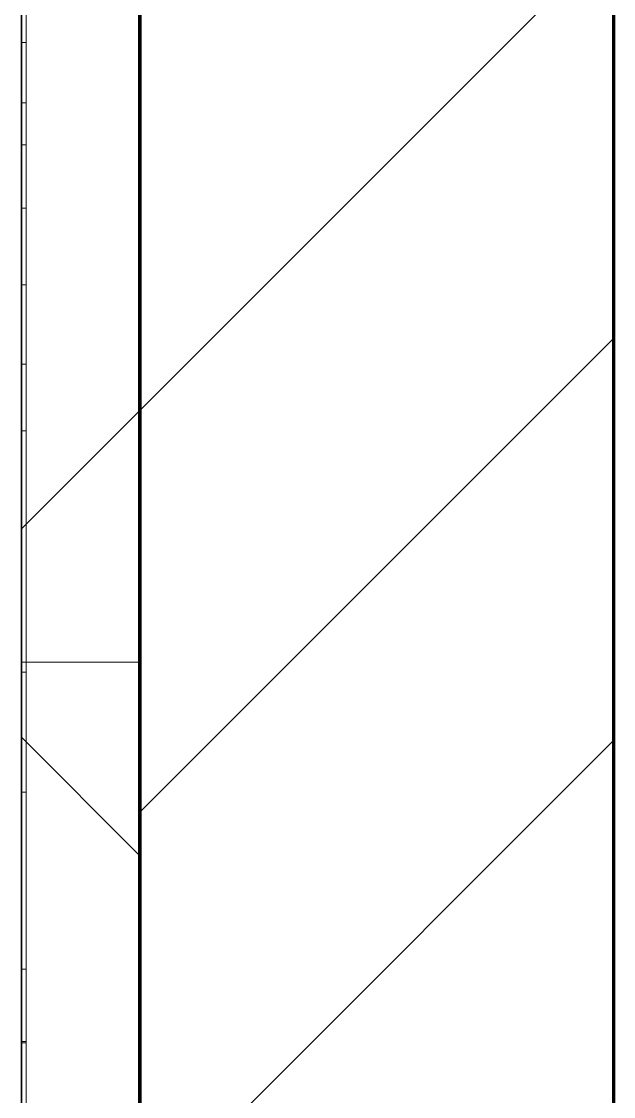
# Model space of a CAD drawing. Header units: millimetres. Extents: x -920231 to -841213, y -17301 to 22361.
# Drawn here: x -850817.4 to -850567.4, y -831.9 to -378 of the extents above; entities that cross this region are included whole.
import ezdxf

# ---------------------------------------------------------------- set-up
doc = ezdxf.new("R2010")
doc.units = ezdxf.units.MM
for name, color, linetype, lineweight in [('A-GLAZ-CURT', 2, 'Continuous', 9), ('A-WALL', 5, 'Continuous', 35), ('A-WALL-FNSH', 2, 'Continuous', 35), ('A-WALL-PATT', 1, 'Continuous', 35)]:
    doc.layers.add(name, color=color, linetype=linetype, lineweight=lineweight)

# ---------------------------------------------------------------- blocks, each defined once
blk = doc.blocks.new('PPLS-PP19_Custom Tile Pattern - Custom Tile Pattern-V69-4230-01 ENLARGED MULTI-PURPOSE LEVEL - REFLECTED CEILING PLAN - SHEET 1')
at = {"layer": 'A-GLAZ-CURT'}
for p, q in [((34.85, 0), (139.22, 0)), ((139.22, 0), (139.22, -2)), ((139.77, 0), (139.77, -2)), ((170.29, 0), (245.04, 0)), ((170.29, -2), (170.29, 0)), ((195.99, 0), (213.31, 0)), ((213.31, 0), (195.99, 0)), ((230.06, 0), (300, 0)), ((245.04, 0), (245.04, -2)), ((295.8, 0), (300, 0)), ((295.8, -2), (295.8, 0)), ((300, 0), (300, -2)), ((-300, -2), (300, -2)), ((139.22, -2), (34.85, -2)), ((245.04, -2), (170.29, -2)), ((300, -2), (295.8, -2)), ((300, -2), (300, -50)), ((300, -50), (-300, -50))]:
    blk.add_line(p, q, dxfattribs=at)
for points, knots in [([(136.44, 0), (121.66, 0), (86.93, 0), (51.16, 0), (31.18, 0)], [-106.750556, -106.750556, -106.750556, -106.750556, -59.610984, 0, 0, 0, 0]), ([(34.85, 0), (38.34, 0), (49.1, 0), (71.92, 0), (100.57, 0), (116.36, 0), (128.82, 0), (129.02, 0), (129.02, 0)], [-133.562983, -133.562983, -133.562983, -133.562983, -118.513713, -97.899267, -63.759246, -39.050993, -35.895543, -35.445596, -35.445596, -35.445596, -35.445596]), ([(49.79, 0), (61.34, 0), (89.26, 0), (116.33, 0), (131.77, 0)], [-382.024367, -382.024367, -382.024367, -382.024367, -346.313304, -297.680547, -297.680547, -297.680547, -297.680547]), ([(168.37, 0), (167.68, 0), (162.47, 0), (147.02, 0), (109.77, 0), (76.86, 0), (58.6, 0), (51.3, 0), (49.8, 0)], [-543.375029, -543.375029, -543.375029, -543.375029, -530.793311, -458.593899, -401.860199, -357.622665, -341.267687, -336.780596, -336.780596, -336.780596, -336.780596]), ([(50.21, 0), (53.95, 0), (66.49, 0), (95.91, 0), (121.33, 0), (129.71, 0), (131.81, 0)], [-299.838748, -299.838748, -299.838748, -299.838748, -287.17622, -249.500363, -194.761443, -167.000777, -167.000777, -167.000777, -167.000777]), ([(94.4, 0), (94.4, 0), (94.64, 0), (99.11, 0), (108.97, 0), (119.52, 0), (128.25, 0), (132.85, 0)], [-2348.345796, -2348.345796, -2348.345796, -2348.345796, -2310.419338, -2233.599744, -2052.234781, -1843.028543, -1605.70306, -1605.70306, -1605.70306, -1605.70306]), ([(129.02, 0), (129, 0), (124.41, 0), (122.35, 0), (114.96, 0), (108.04, 0), (103.09, 0)], [-35.354907, -35.354907, -35.354907, -35.354907, -31.430235, -22.807238, -15.488593, 0, 0, 0, 0]), ([(132.76, 0), (130.68, 0), (126.24, 0), (118.6, 0), (114.23, 0), (111.98, 0), (105.66, 0), (105.23, 0), (105.23, 0)], [-9677.714971, -9677.714971, -9677.714971, -9677.714971, -9567.007022, -9453.21225, -9220.200448, -9012.77275, -8966.157302, -8929.495943, -8929.495943, -8929.495943, -8929.495943]), ([(132.85, 0), (134.49, 0), (136.39, 0), (138.28, 0), (138.53, 0)], [-296.546845, -296.546845, -296.546845, -296.546845, -291.370682, -290.5735, -290.5735, -290.5735, -290.5735]), ([(157.9, 0), (156.77, 0), (151.67, 0), (143.49, 0), (136.48, 0), (133.59, 0)], [-10292.955006, -10292.955006, -10292.955006, -10292.955006, -10098.273015, -9847.788484, -9692.532631, -9692.532631, -9692.532631, -9692.532631]), ([(133.72, 0), (134.88, 0), (144.43, 0), (163.31, 0), (185.23, 0), (193.62, 0), (194.69, 0), (194.79, 0)], [-1590.72941, -1590.72941, -1590.72941, -1590.72941, -1530.39897, -1095.004608, -529.74427, -295.064701, -265.121568, -265.121568, -265.121568, -265.121568]), ([(193.8, 0), (193.33, 0), (190.11, 0), (183.13, 0), (171, 0), (161.95, 0), (161.28, 0), (158.35, 0), (157.85, 0), (157.77, 0)], [-11665.349007, -11665.349007, -11665.349007, -11665.349007, -11565.880756, -11105.624034, -10839.086983, -10768.332124, -10666.779182, -10580.760289, -10550.278881, -10550.278881, -10550.278881, -10550.278881]), ([(215.89, 0), (212.28, 0), (195.51, 0), (177.41, 0), (159.34, 0), (158.33, 0), (158.3, 0)], [-199.753252, -199.753252, -199.753252, -199.753252, -187.987675, -143.776725, -129.632772, -123.352749, -123.352749, -123.352749, -123.352749]), ([(159.07, 0), (159.13, 0), (160.84, 0), (165.21, 0), (174.15, 0), (185.98, 0), (208.82, 0), (219.42, 0), (230.06, 0)], [-115.643202, -115.643202, -115.643202, -115.643202, -114.681583, -87.660824, -65.295536, -41.623857, -24.459831, 0, 0, 0, 0]), ([(215.22, 0), (214.62, 0), (210.55, 0), (203.98, 0), (187.54, 0), (175.3, 0), (169.49, 0)], [-203.825446, -203.825446, -203.825446, -203.825446, -198.527383, -184.406837, -162.427601, -142.916156, -142.916156, -142.916156, -142.916156]), ([(170.29, 0), (170.39, 0), (171.48, 0), (172.17, 0), (172.45, 0)], [-59.471458, -59.471458, -59.471458, -59.471458, -56.742688, -29.735729, -29.735729, -29.735729, -29.735729]), ([(172.07, 0), (177.66, 0), (187.87, 0), (201.08, 0), (207.47, 0), (213.96, 0), (215.11, 0)], [-255.364076, -255.364076, -255.364076, -255.364076, -237.955587, -223.92608, -215.862851, -208.75215, -208.75215, -208.75215, -208.75215]), ([(300, 0), (286.53, 0), (258.36, 0), (230.13, 0), (216.53, 0)], [-285.253232, -285.253232, -285.253232, -285.253232, -244.693688, -200.448217, -200.448217, -200.448217, -200.448217]), ([(300, 0), (288.22, 0), (262, 0), (230.48, 0), (220, 0), (219.04, 0)], [-12528.858583, -12528.858583, -12528.858583, -12528.858583, -11905.454923, -11162.864862, -10859.773777, -10859.773777, -10859.773777, -10859.773777]), ([(219.84, 0), (220.8, 0), (227.72, 0), (240.28, 0), (245.04, 0)], [-10674.31991, -10674.31991, -10674.31991, -10674.31991, -10511.382485, -9932.504441, -9932.504441, -9932.504441, -9932.504441]), ([(284.78, 0), (284.83, 0), (285.23, 0), (287.47, 0), (293.59, 0), (297.76, 0), (300, 0)], [-4096.535135, -4096.535135, -4096.535135, -4096.535135, -4053.389046, -3959.664717, -3862.421465, -3746.95702, -3746.95702, -3746.95702, -3746.95702]), ([(295.8, 0), (294.18, 0), (290.94, 0), (286.68, 0), (285.79, 0)], [-4679.165325, -4679.165325, -4679.165325, -4679.165325, -4358.271401, -4213.061173, -4213.061173, -4213.061173, -4213.061173])]:
    blk.add_open_spline(points, degree=3, knots=knots, dxfattribs=at)
for points in [[(133.34, 0), (133.8, 0), (134.22, 0), (134.6, 0)], [(195.11, 0), (194.91, 0), (194.44, 0), (193.8, 0)]]:
    blk.add_open_spline(points, degree=3, dxfattribs=at)
blk = doc.blocks.new('PPLS-PP19_Custom Tile Pattern - Custom Tile Pattern-V70-4230-01 ENLARGED MULTI-PURPOSE LEVEL - REFLECTED CEILING PLAN - SHEET 1')
at = {"layer": 'A-GLAZ-CURT'}
for p, q in [((-300, 0), (-202.31, 0)), ((-300, -2), (-300, 0)), ((-293.07, 0), (-275.75, 0)), ((-275.75, 0), (-293.07, 0)), ((-222.32, 0), (-218.66, 0)), ((-218.66, 0), (-222.32, 0)), ((-218.03, 0), (-205, 0)), ((-205, 0), (-218.03, 0)), ((-202.31, 0), (-202.31, -2)), ((-174.21, 0), (-140.66, 0)), ((-174.21, -2), (-174.21, 0)), ((-140.66, 0), (-140.66, -2)), ((-108.4, 0), (-81.66, 0)), ((-108.4, -2), (-108.4, 0)), ((-81.66, 0), (-81.66, -2)), ((-63.81, 0), (-38.36, 0)), ((-63.81, -2), (-63.81, 0)), ((-38.36, 0), (-38.36, -2)), ((-300, -2), (300, -2)), ((-300, -50), (-300, -2)), ((-202.31, -2), (-300, -2)), ((-140.66, -2), (-174.21, -2)), ((-81.66, -2), (-108.4, -2)), ((-38.36, -2), (-63.81, -2)), ((300, -50), (-300, -50))]:
    blk.add_line(p, q, dxfattribs=at)
at = {"layer": 'A-GLAZ-CURT', "flags": 128}
for points in [[(-300, 0), (-291.7, 0), (-283.58, 0), (-275.62, 0), (-267.8, 0), (-260.12, 0), (-252.56, 0), (-245.12, 0), (-237.77, 0), (-230.5, 0), (-223.32, 0), (-216.2, 0), (-209.18, 0), (-202.31, 0)], [(-174.21, 0), (-178.96, 0), (-183.97, 0), (-189.27, 0), (-194.85, 0), (-200.68, 0), (-206.74, 0), (-213.02, 0), (-219.49, 0), (-226.14, 0), (-232.95, 0), (-239.91, 0), (-247.01, 0), (-254.25, 0), (-261.61, 0), (-269.09, 0), (-276.68, 0), (-284.36, 0), (-292.14, 0), (-300, 0)]]:
    blk.add_lwpolyline(points, dxfattribs=at)
at = {"layer": 'A-GLAZ-CURT'}
for points, knots in [([(-300, 0), (-284.65, 0), (-236.57, 0), (-184.21, 0), (-151.15, 0), (-140.66, 0)], [-5323.127839, -5323.127839, -5323.127839, -5323.127839, -4502.809032, -2700.551212, -1671.606487, -1671.606487, -1671.606487, -1671.606487]), ([(-108.4, 0), (-116.54, 0), (-146.91, 0), (-202.69, 0), (-262.56, 0), (-294.48, 0), (-300, 0)], [-17961.803277, -17961.803277, -17961.803277, -17961.803277, -17136.203329, -15131.813646, -13729.592194, -13439.944408, -13439.944408, -13439.944408, -13439.944408]), ([(-218.01, 0), (-224.22, 0), (-236.19, 0), (-255.22, 0), (-262.59, 0), (-264.9, 0), (-265.4, 0)], [-1185.70859, -1185.70859, -1185.70859, -1185.70859, -858.079193, -543.655514, -208.940337, 0, 0, 0, 0]), ([(-258.6, 0), (-257.91, 0), (-254.26, 0), (-241.25, 0), (-228.24, 0), (-220.2, 0), (-219.1, 0)], [-5722.54675, -5722.54675, -5722.54675, -5722.54675, -5657.471696, -5413.335975, -5017.494783, -4954.41967, -4954.41967, -4954.41967, -4954.41967]), ([(-135.82, 0), (-137.15, 0), (-139.92, 0), (-149.31, 0), (-162.01, 0), (-177.91, 0), (-199.46, 0), (-216.65, 0), (-231.26, 0), (-233.46, 0), (-234, 0)], [-2617.829187, -2617.829187, -2617.829187, -2617.829187, -2418.507304, -2308.929706, -2113.765672, -1763.376603, -1422.553702, -978.033455, -846.069444, -682.911962, -682.911962, -682.911962, -682.911962]), ([(-233.49, 0), (-233.44, 0), (-232.38, 0), (-230.74, 0), (-225.3, 0), (-223.63, 0)], [-455.274641, -455.274641, -455.274641, -455.274641, -440.605512, -119.536984, 0, 0, 0, 0]), ([(-218.04, 0), (-215.01, 0), (-204.05, 0), (-188.58, 0), (-169.02, 0), (-152.21, 0), (-140.61, 0), (-135.7, 0)], [-5342.904694, -5342.904694, -5342.904694, -5342.904694, -5161.076232, -4739.070012, -4465.409639, -4149.119819, -3844.541415, -3844.541415, -3844.541415, -3844.541415]), ([(-137.88, 0), (-140.56, 0), (-147.66, 0), (-147.69, 0), (-158.72, 0), (-174.02, 0), (-185.59, 0), (-202.81, 0), (-213.56, 0), (-217.46, 0)], [-3187.727384, -3187.727384, -3187.727384, -3187.727384, -2919.378265, -2477.344047, -2237.412286, -2029.680487, -1755.085331, -1400.429864, -1195.397769, -1195.397769, -1195.397769, -1195.397769]), ([(-217.07, 0), (-215.6, 0), (-211.14, 0), (-200.2, 0), (-185.8, 0), (-171.77, 0), (-158.7, 0), (-157.22, 0)], [-4916.013316, -4916.013316, -4916.013316, -4916.013316, -4832.723979, -4666.091899, -4349.945572, -4000.813434, -3840.635403, -3840.635403, -3840.635403, -3840.635403]), ([(-152.35, 0), (-151.03, 0), (-147.71, 0), (-143.57, 0), (-138.62, 0)], [-3494.978217, -3494.978217, -3494.978217, -3494.978217, -3371.022232, -3227.460399, -3227.460399, -3227.460399, -3227.460399]), ([(-134.9, 0), (-135.59, 0), (-140.14, 0), (-147.46, 0), (-150.03, 0), (-150.57, 0)], [-5547.556345, -5547.556345, -5547.556345, -5547.556345, -5508.838257, -5298.784692, -5196.16478, -5196.16478, -5196.16478, -5196.16478]), ([(-150.34, 0), (-150.07, 0), (-147.75, 0), (-142.6, 0), (-127.26, 0), (-107.3, 0), (-90.42, 0), (-75.26, 0), (-68.41, 0), (-65.12, 0), (-63.63, 0)], [-4948.728362, -4948.728362, -4948.728362, -4948.728362, -4883.323924, -4440.880425, -4054.690705, -3793.097032, -3402.597032, -3144.956779, -3050.982048, -2969.237017, -2969.237017, -2969.237017, -2969.237017]), ([(-136.06, 0), (-137.31, 0), (-142.24, 0), (-147.74, 0), (-149.07, 0)], [-6509.710453, -6509.710453, -6509.710453, -6509.710453, -6449.282163, -6277.220794, -6277.220794, -6277.220794, -6277.220794]), ([(-148.23, 0), (-146.94, 0), (-140.15, 0), (-137.69, 0), (-135.45, 0), (-135, 0)], [-6162.058746, -6162.058746, -6162.058746, -6162.058746, -6017.569127, -5560.701257, -5477.296691, -5477.296691, -5477.296691, -5477.296691]), ([(-86.16, 0), (-91.37, 0), (-104.13, 0), (-122.65, 0), (-139.03, 0), (-146.11, 0), (-146.95, 0)], [-1681.3698, -1681.3698, -1681.3698, -1681.3698, -1374.161226, -945.742622, -741.901385, -489.130243, -489.130243, -489.130243, -489.130243]), ([(-146.69, 0), (-146.59, 0), (-145.49, 0), (-140.6, 0), (-136.51, 0), (-134.96, 0)], [-420.34245, -420.34245, -420.34245, -420.34245, -406.956646, -290.263673, -210.642448, -210.642448, -210.642448, -210.642448]), ([(-26.75, 0), (-27.82, 0), (-36.18, 0), (-53.55, 0), (-78.2, 0), (-109.35, 0), (-125.24, 0), (-134.91, 0)], [-8718.362214, -8718.362214, -8718.362214, -8718.362214, -8532.293389, -8073.216054, -7508.296369, -7004.680444, -6528.417563, -6528.417563, -6528.417563, -6528.417563]), ([(-134.91, 0), (-132.05, 0), (-127.24, 0), (-124.19, 0), (-123.43, 0), (-123.28, 0)], [-3828.107182, -3828.107182, -3828.107182, -3828.107182, -3647.167523, -3488.92562, -3439.852845, -3439.852845, -3439.852845, -3439.852845]), ([(-134.77, 0), (-134.18, 0), (-132.42, 0), (-128.78, 0), (-126.5, 0)], [-5463.506987, -5463.506987, -5463.506987, -5463.506987, -5364.112219, -5231.017328, -5231.017328, -5231.017328, -5231.017328]), ([(-134.24, 0), (-133.42, 0), (-130.43, 0), (-117.33, 0), (-95.54, 0), (-84.96, 0), (-81.66, 0)], [-7671.276312, -7671.276312, -7671.276312, -7671.276312, -7293.749979, -6839.55839, -6236.997189, -5931.848349, -5931.848349, -5931.848349, -5931.848349]), ([(-127.41, 0), (-131.63, 0), (-133.13, 0), (-134.06, 0), (-134.11, 0)], [-8540.990293, -8540.990293, -8540.990293, -8540.990293, -8266.114998, -8251.085632, -8251.085632, -8251.085632, -8251.085632]), ([(-118.78, 0), (-121.86, 0), (-125.68, 0), (-131.55, 0), (-133.86, 0)], [-5938.474035, -5938.474035, -5938.474035, -5938.474035, -5700.061948, -5567.319408, -5567.319408, -5567.319408, -5567.319408]), ([(-120.13, 0), (-120.14, 0), (-120.24, 0), (-121.3, 0), (-129.25, 0), (-133.82, 0)], [-2933.992132, -2933.992132, -2933.992132, -2933.992132, -2920.575025, -2840.280255, -2731.647847, -2731.647847, -2731.647847, -2731.647847]), ([(-113.44, 0), (-113.46, 0), (-114.06, 0), (-119.73, 0), (-125.43, 0), (-127.03, 0), (-127.41, 0)], [-323.250712, -323.250712, -323.250712, -323.250712, -282.672656, -98.539552, -24.539552, 0, 0, 0, 0]), ([(-126.5, 0), (-122.44, 0), (-108.71, 0), (-86.68, 0), (-63.44, 0), (-55.36, 0), (-52.29, 0), (-51.96, 0)], [-5231.017328, -5231.017328, -5231.017328, -5231.017328, -4994.692869, -4542.524482, -4008.285538, -3689.699207, -3652.362351, -3652.362351, -3652.362351, -3652.362351]), ([(-125.15, 0), (-124.93, 0), (-121.96, 0), (-113.01, 0), (-98.9, 0), (-85.29, 0), (-71.67, 0), (-65.93, 0), (-65.07, 0)], [-3362.7396, -3362.7396, -3362.7396, -3362.7396, -3342.215224, -3074.362186, -2902.289527, -2605.247022, -2322.099534, -2241.8264, -2241.8264, -2241.8264, -2241.8264]), ([(-122.08, 0), (-122.01, 0), (-121.69, 0), (-121.2, 0), (-120.88, 0)], [-3136.336417, -3136.336417, -3136.336417, -3136.336417, -3110.304437, -3035.164275, -3035.164275, -3035.164275, -3035.164275]), ([(-36.33, 0), (-36.43, 0), (-37.27, 0), (-45.02, 0), (-46.13, 0), (-60.59, 0), (-81.23, 0), (-99.51, 0), (-114.02, 0), (-117.28, 0), (-118.78, 0)], [-1855.773136, -1855.773136, -1855.773136, -1855.773136, -1810.870157, -1672.078046, -1405.135169, -1060.00838, -740.068933, -229.489605, -116.330425, 0, 0, 0, 0]), ([(-117.69, 0), (-117.06, 0), (-114.75, 0), (-113.43, 0), (-113.43, 0)], [-808.126779, -808.126779, -808.126779, -808.126779, -394.672656, -330.797262, -330.797262, -330.797262, -330.797262]), ([(-63.81, 0), (-70.01, 0), (-86.35, 0), (-107.8, 0), (-116.79, 0), (-117.66, 0)], [-2747.631049, -2747.631049, -2747.631049, -2747.631049, -2193.204658, -1433.981041, -969.752135, -969.752135, -969.752135, -969.752135]), ([(-115.82, 0), (-114.96, 0), (-110.41, 0), (-96.78, 0), (-71.33, 0), (-42.53, 0), (-12.78, 0), (4.23, 0), (9.64, 0), (10.14, 0), (10.18, 0)], [-5724.064692, -5724.064692, -5724.064692, -5724.064692, -5430.283136, -5103.229623, -4799.173296, -4065.652676, -3589.737505, -3285.047089, -3066.359526, -3044.715262, -3044.715262, -3044.715262, -3044.715262]), ([(-51.9, 0), (-53.8, 0), (-60.47, 0), (-75.59, 0), (-94, 0), (-112.01, 0), (-114.94, 0), (-115.63, 0)], [-1573.16048, -1573.16048, -1573.16048, -1573.16048, -1466.981642, -1208.454564, -789.402658, -501.969187, -243.577221, -243.577221, -243.577221, -243.577221]), ([(-63.96, 0), (-64.13, 0), (-72.5, 0), (-80.63, 0), (-86.16, 0)], [-2171.769325, -2171.769325, -2171.769325, -2171.769325, -2007.031671, -1681.3698, -1681.3698, -1681.3698, -1681.3698]), ([(-29.03, 0), (-33.97, 0), (-43.74, 0), (-56.37, 0), (-71.66, 0), (-77.83, 0), (-82.66, 0), (-83.28, 0), (-83.28, 0)], [-2680.714891, -2680.714891, -2680.714891, -2680.714891, -2413.671296, -2161.752162, -2006.592567, -1646.621388, -1424.436217, -1393.971743, -1393.971743, -1393.971743, -1393.971743]), ([(-83.28, 0), (-83.28, 0), (-82.91, 0), (-76.14, 0), (-64.83, 0), (-56.59, 0), (-51.99, 0)], [-1393.4169, -1393.4169, -1393.4169, -1393.4169, -1353.722004, -1274.333717, -1073.56893, -750.600169, -750.600169, -750.600169, -750.600169]), ([(31.18, 0), (25.97, 0), (11.99, 0), (-16.92, 0), (-47.42, 0), (-65.35, 0), (-66.28, 0), (-66.31, 0)], [-4496.803627, -4496.803627, -4496.803627, -4496.803627, -4222.080604, -3745.412743, -2981.410125, -2542.574734, -2526.906796, -2526.906796, -2526.906796, -2526.906796]), ([(-65.47, 0), (-65.27, 0), (-62.78, 0), (-58.48, 0), (-53.1, 0), (-52.16, 0)], [-2362.748727, -2362.748727, -2362.748727, -2362.748727, -2315.303971, -1809.437387, -1706.11645, -1706.11645, -1706.11645, -1706.11645]), ([(-63.63, 0), (-61.49, 0), (-57.39, 0), (-54.49, 0), (-45.2, 0), (-40.79, 0), (-40.46, 0), (-40.44, 0)], [-2969.237017, -2969.237017, -2969.237017, -2969.237017, -2851.217951, -2734.127174, -2474.780881, -2410.990208, -2350.645972, -2350.645972, -2350.645972, -2350.645972]), ([(-51.91, 0), (-50.53, 0), (-44.32, 0), (-36.49, 0), (-33.57, 0), (-29.94, 0), (-28.57, 0)], [-748.506737, -748.506737, -748.506737, -748.506737, -651.549973, -296.515819, -83.513472, 0, 0, 0, 0]), ([(-51.83, 0), (-51.83, 0), (-51.78, 0), (-47.4, 0), (-46.01, 0), (-40.22, 0), (-36.78, 0)], [-632.814994, -632.814994, -632.814994, -632.814994, -627.965721, -508.377888, -260.442412, 0, 0, 0, 0]), ([(76.63, 0), (74.8, 0), (67.65, 0), (53.52, 0), (37, 0), (24.07, 0), (12.82, 0), (-2.9, 0), (-20.62, 0), (-32.81, 0), (-44.85, 0), (-51.43, 0), (-51.79, 0)], [-3095.572228, -3095.572228, -3095.572228, -3095.572228, -2950.589685, -2634.532728, -2313.748533, -2106.613311, -1925.670641, -1617.263037, -1290.787923, -1039.307308, -819.71621, -644.910881, -644.910881, -644.910881, -644.910881]), ([(9.32, 0), (9.08, 0), (7.65, 0), (2.57, 0), (-12.23, 0), (-25.64, 0), (-38.41, 0), (-47.63, 0), (-51.36, 0)], [-2922.926651, -2922.926651, -2922.926651, -2922.926651, -2882.788014, -2720.818881, -2518.50168, -2125.455881, -1792.521578, -1583.251936, -1583.251936, -1583.251936, -1583.251936]), ([(-50.82, 0), (-50.17, 0), (-46.86, 0), (-30.79, 0), (-18.03, 0), (8.61, 0), (15.02, 0), (22.91, 0), (31, 0), (39.04, 0), (51.19, 0), (58.74, 0), (61.34, 0), (61.45, 0)], [-3611.892917, -3611.892917, -3611.892917, -3611.892917, -3546.54457, -3315.260113, -2864.387349, -2439.246196, -2084.094819, -1956.422387, -1818.904206, -1645.594513, -1443.202566, -1228.752106, -1120.932285, -1120.932285, -1120.932285, -1120.932285]), ([(-36.78, 0), (-32.43, 0), (-19.22, 0), (8.83, 0), (43.36, 0), (70.92, 0), (82.12, 0), (83.66, 0)], [-6191.144455, -6191.144455, -6191.144455, -6191.144455, -5862.463379, -5340.621928, -4573.028122, -4094.177415, -3869.465285, -3869.465285, -3869.465285, -3869.465285]), ([(-36.29, 0), (-36.29, 0), (-34.66, 0), (-28.88, 0), (-26.95, 0), (-26.54, 0)], [-9150.272121, -9150.272121, -9150.272121, -9150.272121, -9057.163041, -8919.836787, -8834.607043, -8834.607043, -8834.607043, -8834.607043]), ([(30.82, 0), (29.27, 0), (20.14, 0), (3.54, 0), (-16.58, 0), (-34.76, 0), (-36.04, 0)], [-10462.034656, -10462.034656, -10462.034656, -10462.034656, -10363.088938, -9884.23066, -9424.652049, -9182.880979, -9182.880979, -9182.880979, -9182.880979]), ([(-33.34, 0), (-33.34, 0), (-32.93, 0), (-31.16, 0), (-30.52, 0)], [-2415.024266, -2415.024266, -2415.024266, -2415.024266, -2357.633367, -2323.618664, -2323.618664, -2323.618664, -2323.618664]), ([(30.82, 0), (29.1, 0), (20.22, 0), (2.64, 0), (-17.84, 0), (-30.57, 0), (-31.82, 0), (-32, 0)], [-3872.697774, -3872.697774, -3872.697774, -3872.697774, -3766.694881, -3333.063701, -2994.501669, -2698.150104, -2614.070998, -2614.070998, -2614.070998, -2614.070998]), ([(-30.61, 0), (-29.53, 0), (-23.35, 0), (-15.75, 0), (-15.19, 0)], [-54150.414002, -54150.414002, -54150.414002, -54150.414002, -53749.15266, -53717.791567, -53717.791567, -53717.791567, -53717.791567]), ([(-13.88, 0), (-15.14, 0), (-18.44, 0), (-26.26, 0), (-29.97, 0), (-30.54, 0)], [-55123.81448, -55123.81448, -55123.81448, -55123.81448, -54789.006179, -54461.685999, -54258.56961, -54258.56961, -54258.56961, -54258.56961]), ([(-30.52, 0), (-27.11, 0), (-17.83, 0), (5.99, 0), (20.71, 0), (30.59, 0), (31.12, 0)], [-2323.618664, -2323.618664, -2323.618664, -2323.618664, -2142.497158, -1716.209403, -1206.526904, -1177.881965, -1177.881965, -1177.881965, -1177.881965])]:
    blk.add_open_spline(points, degree=3, knots=knots, dxfattribs=at)
for points in [[(-223.63, 0), (-222.21, 0), (-220.65, 0), (-218.99, 0)], [(-134.93, 0), (-130.82, 0), (-127.43, 0), (-125.15, 0)], [(-51.92, 0), (-47.49, 0), (-42.51, 0), (-38.36, 0)], [(-39.84, 0), (-39.08, 0), (-38.11, 0), (-37.36, 0)]]:
    blk.add_open_spline(points, degree=3, dxfattribs=at)

msp = doc.modelspace()

# ---------------------------------------------------------------- hatches: boundary and pattern name
at = {"layer": 'A-WALL-PATT', "lineweight": 9}
h = msp.add_hatch(dxfattribs=at)
h.set_pattern_fill('FP_3', color=256, style=0, pattern_type=2)
h.set_pattern_definition([(45, (0, 0), (-212.13203, 212.13203), []), (135, (0, 0), (-212.13203, -212.13203), [])])
h.paths.add_polyline_path([(-850767.37, -3125.94), (-850767.37, 4079.02), (-850817.37, 4079.02), (-850817.37, -3125.94)])
h = msp.add_hatch(dxfattribs=at)
h.set_pattern_fill('FP_2', color=256, style=0, pattern_type=2)
h.set_pattern_definition([(45, (0, 0), (-84.852814, 84.852814), [])])
h.paths.add_polyline_path([(-850567.37, -3175.94), (-850567.37, 4079.02), (-850767.37, 4079.02), (-850767.37, -3175.94)])

# ---------------------------------------------------------------- linework, layer by layer
at = {"layer": 'A-WALL', "color": 7, "lineweight": 70}
for p, q in [((-850767.37, -3125.94), (-850767.37, 4079.02)), ((-850767.37, 4079.02), (-850767.37, -3125.94)), ((-850567.37, 3879.02), (-850567.37, -3175.94))]:
    msp.add_line(p, q, dxfattribs=at)
at = {"layer": 'A-WALL-FNSH', "color": 250}
msp.add_line((-850817.37, -3125.94), (-850817.37, 4079.02), dxfattribs=at)

# ---------------------------------------------------------------- block references
at = {"layer": 'A-GLAZ-CURT', "rotation": 90}
for name, p in [('PPLS-PP19_Custom Tile Pattern - Custom Tile Pattern-V70-4230-01 ENLARGED MULTI-PURPOSE LEVEL - REFLECTED CEILING PLAN - SHEET 1', (-850817.37, -348.45)), ('PPLS-PP19_Custom Tile Pattern - Custom Tile Pattern-V69-4230-01 ENLARGED MULTI-PURPOSE LEVEL - REFLECTED CEILING PLAN - SHEET 1', (-850817.37, -948.45))]:
    msp.add_blockref(name, p, dxfattribs=at)

doc.saveas('drawing.dxf')
